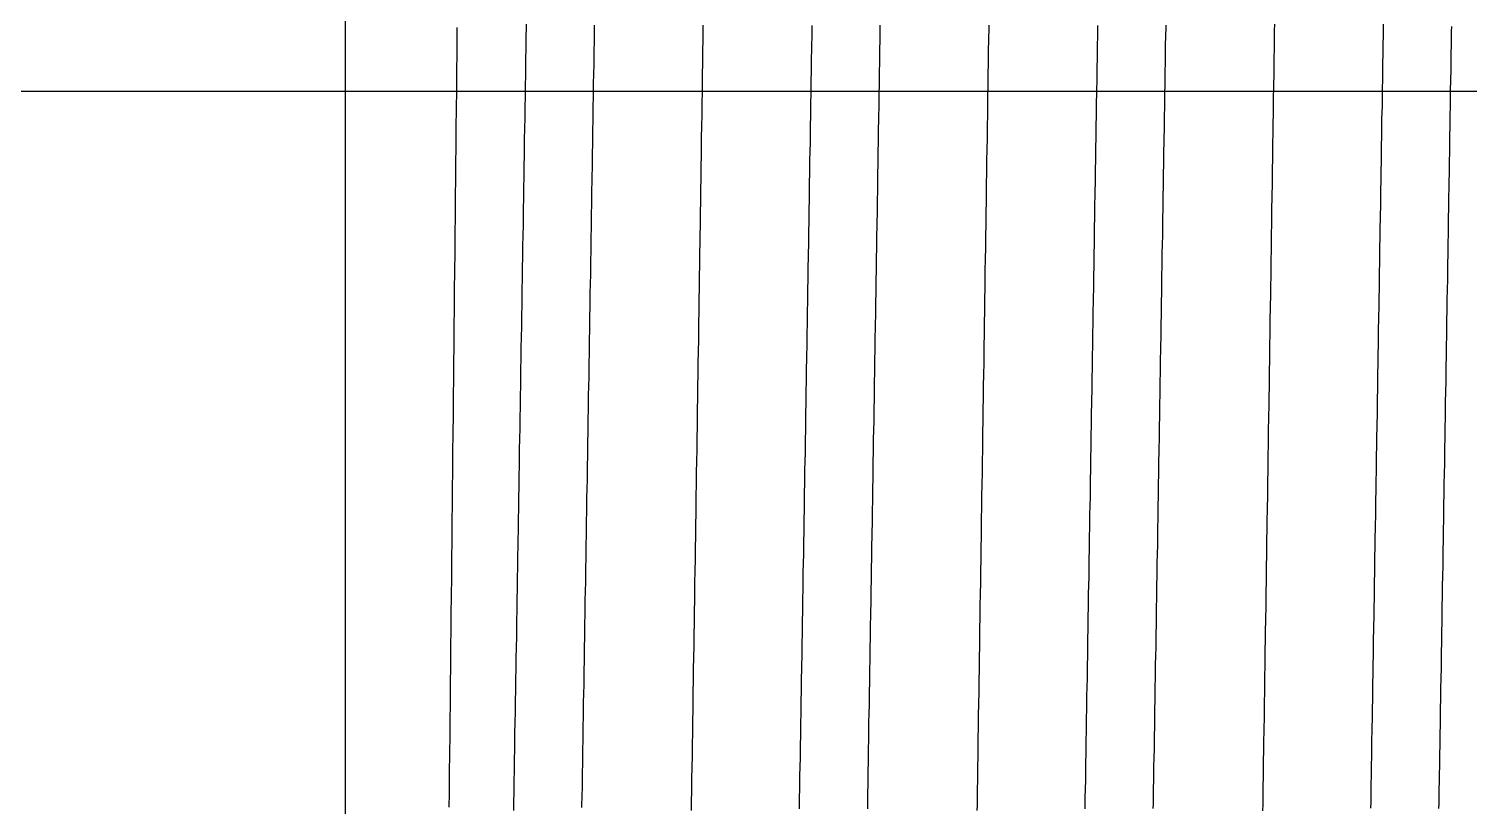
# Model space of a CAD drawing. Header units: millimetres. Extents: x 0 to 3800, y -67 to 2530.
# Drawn here: x 2222.29 to 2230.05, y 1461.16 to 1465.35 of the extents above; entities that cross this region are included whole.
import ezdxf
from ezdxf.lldxf.tags import DXFTag

# ---------------------------------------------------------------- set-up
doc = ezdxf.new("R2010")
doc.units = ezdxf.units.MM
doc.layers.add('내부선 및 부속', color=4, linetype='Continuous')
doc.layers.add('중심선', color=1, linetype='DASHED')
tags = doc.linetypes.add('DASHDOT', pattern=[70, 31, -13, 13, -13]).pattern_tags.tags
tags[10:11] = [DXFTag(74, 4), DXFTag(75, 0), DXFTag(340, '0'), DXFTag(46, 0.0), DXFTag(50, 0.0), DXFTag(44, 0.0), DXFTag(45, 0.0)]
tags[8:9] = [DXFTag(74, 4), DXFTag(75, 0), DXFTag(340, '0'), DXFTag(46, 0.0), DXFTag(50, 0.0), DXFTag(44, 0.0), DXFTag(45, 0.0)]
tags[6:7] = [DXFTag(74, 4), DXFTag(75, 0), DXFTag(340, '0'), DXFTag(46, 0.0), DXFTag(50, 0.0), DXFTag(44, 0.0), DXFTag(45, 0.0)]
tags[4:5] = [DXFTag(74, 4), DXFTag(75, 0), DXFTag(340, '0'), DXFTag(46, 0.0), DXFTag(50, 0.0), DXFTag(44, 0.0), DXFTag(45, 0.0)]
tags = doc.linetypes.add('DASHED', pattern=[25.72, 12.86, -12.86]).pattern_tags.tags
tags[6:7] = [DXFTag(74, 4), DXFTag(75, 0), DXFTag(340, '0'), DXFTag(46, 0.0), DXFTag(50, 0.0), DXFTag(44, 0.0), DXFTag(45, 0.0)]
tags[4:5] = [DXFTag(74, 4), DXFTag(75, 0), DXFTag(340, '0'), DXFTag(46, 0.0), DXFTag(50, 0.0), DXFTag(44, 0.0), DXFTag(45, 0.0)]

msp = doc.modelspace()

# ---------------------------------------------------------------- linework, layer by layer
at = {"layer": '내부선 및 부속', "linetype": 'Continuous'}
msp.add_line((2223.9926, 1480.41), (2223.9926, 1449.6136), dxfattribs=at)
at = {"layer": '내부선 및 부속', "linetype": 'Continuous', "flags": 128}
for points in [[(2224.9006, 1461.1358), (2224.9016, 1461.1648), (2224.9016, 1461.1938), (2224.9026, 1461.2228), (2224.9026, 1461.2508), (2224.9036, 1461.2798), (2224.9036, 1461.3088), (2224.9046, 1461.3378), (2224.9046, 1461.3668), (2224.9056, 1461.3958), (2224.9056, 1461.3958), (2224.9056, 1461.4238), (2224.9066, 1461.4528), (2224.9066, 1461.4818), (2224.9076, 1461.5108), (2224.9076, 1461.5398), (2224.9076, 1461.5688), (2224.9086, 1461.5968), (2224.9086, 1461.6258), (2224.9096, 1461.6548), (2224.9096, 1461.6838), (2224.9106, 1461.7128), (2224.9106, 1461.7418), (2224.9116, 1461.7708), (2224.9116, 1461.7988), (2224.9126, 1461.8278), (2224.9126, 1461.8568), (2224.9136, 1461.8858), (2224.9136, 1461.9148), (2224.9146, 1461.9438), (2224.9146, 1461.9718), (2224.9156, 1462.0008), (2224.9156, 1462.0298), (2224.9166, 1462.0588), (2224.9166, 1462.0878), (2224.9166, 1462.1168), (2224.9176, 1462.1448), (2224.9176, 1462.1738), (2224.9186, 1462.2028), (2224.9186, 1462.2318), (2224.9196, 1462.2608), (2224.9196, 1462.2898), (2224.9206, 1462.3178), (2224.9206, 1462.3468), (2224.9216, 1462.3758), (2224.9216, 1462.4048), (2224.9226, 1462.4338), (2224.9226, 1462.4628), (2224.9236, 1462.4908), (2224.9236, 1462.5198), (2224.9246, 1462.5488), (2224.9246, 1462.5778), (2224.9246, 1462.6068), (2224.9256, 1462.6358), (2224.9256, 1462.6648), (2224.9266, 1462.6928), (2224.9266, 1462.7218), (2224.9276, 1462.7508), (2224.9276, 1462.7798), (2224.9286, 1462.8088), (2224.9286, 1462.8378), (2224.9296, 1462.8658), (2224.9296, 1462.8948), (2224.9306, 1462.9238), (2224.9306, 1462.9528), (2224.9316, 1462.9818), (2224.9316, 1463.0108), (2224.9326, 1463.0388), (2224.9326, 1463.0678), (2224.9326, 1463.0968), (2224.9336, 1463.1258), (2224.9336, 1463.1548), (2224.9346, 1463.1838), (2224.9346, 1463.2118), (2224.9356, 1463.2408), (2224.9356, 1463.2698), (2224.9366, 1463.2988), (2224.9366, 1463.3278), (2224.9376, 1463.3568), (2224.9376, 1463.3848), (2224.9386, 1463.4138), (2224.9386, 1463.4428), (2224.9396, 1463.4718), (2224.9396, 1463.5008), (2224.9396, 1463.5298), (2224.9406, 1463.5588), (2224.9406, 1463.5868), (2224.9416, 1463.6158), (2224.9416, 1463.6448), (2224.9426, 1463.6738), (2224.9426, 1463.7028), (2224.9436, 1463.7318), (2224.9436, 1463.7598), (2224.9446, 1463.7888), (2224.9446, 1463.8178), (2224.9456, 1463.8468), (2224.9456, 1463.8758), (2224.9456, 1463.9048), (2224.9466, 1463.9328), (2224.9466, 1463.9618), (2224.9476, 1463.9908), (2224.9476, 1464.0198), (2224.9486, 1464.0488), (2224.9486, 1464.0778), (2224.9496, 1464.1058), (2224.9496, 1464.1348), (2224.9506, 1464.1638), (2224.9506, 1464.1928), (2224.9516, 1464.2218), (2224.9516, 1464.2508), (2224.9526, 1464.2788), (2224.9526, 1464.2788), (2224.9526, 1464.3078), (2224.9526, 1464.3368), (2224.9536, 1464.3658), (2224.9536, 1464.3948), (2224.9546, 1464.4238), (2224.9546, 1464.4518), (2224.9556, 1464.4808), (2224.9556, 1464.5098), (2224.9566, 1464.5388), (2224.9566, 1464.5678), (2224.9576, 1464.5968), (2224.9576, 1464.6258), (2224.9586, 1464.6538), (2224.9586, 1464.6828), (2224.9586, 1464.7118), (2224.9596, 1464.7408), (2224.9596, 1464.7698), (2224.9606, 1464.7988), (2224.9606, 1464.8268), (2224.9616, 1464.8558), (2224.9616, 1464.8848), (2224.9626, 1464.9138), (2224.9626, 1464.9428), (2224.9636, 1464.9718), (2224.9636, 1464.9998), (2224.9646, 1465.0288), (2224.9646, 1465.0578), (2224.9656, 1465.0868), (2224.9656, 1465.1158), (2224.9656, 1465.1448), (2224.9666, 1465.1728), (2224.9666, 1465.2018), (2224.9676, 1465.2308), (2224.9676, 1465.2598), (2224.9686, 1465.2888), (2224.9686, 1465.3178), (2224.9696, 1465.3458), (2224.9696, 1465.3748)], [(2225.2686, 1461.1518), (2225.2686, 1461.1768), (2225.2696, 1461.2018), (2225.2696, 1461.2268), (2225.2706, 1461.2518), (2225.2706, 1461.2768), (2225.2706, 1461.3018), (2225.2716, 1461.3268), (2225.2716, 1461.3518), (2225.2726, 1461.3778), (2225.2726, 1461.4028), (2225.2726, 1461.4278), (2225.2736, 1461.4528), (2225.2736, 1461.4778), (2225.2746, 1461.5028), (2225.2746, 1461.5278), (2225.2756, 1461.5528), (2225.2756, 1461.5778), (2225.2756, 1461.6038), (2225.2766, 1461.6288), (2225.2766, 1461.6538), (2225.2776, 1461.6788), (2225.2776, 1461.7038), (2225.2776, 1461.7288), (2225.2786, 1461.7538), (2225.2786, 1461.7788), (2225.2796, 1461.8038), (2225.2796, 1461.8298), (2225.2796, 1461.8548), (2225.2806, 1461.8798), (2225.2806, 1461.9048), (2225.2816, 1461.9298), (2225.2816, 1461.9548), (2225.2826, 1461.9798), (2225.2826, 1462.0048), (2225.2826, 1462.0298), (2225.2836, 1462.0558), (2225.2836, 1462.0808), (2225.2846, 1462.1058), (2225.2846, 1462.1308), (2225.2846, 1462.1558), (2225.2856, 1462.1808), (2225.2856, 1462.2058), (2225.2866, 1462.2308), (2225.2866, 1462.2558), (2225.2866, 1462.2818), (2225.2876, 1462.3068), (2225.2876, 1462.3068), (2225.2876, 1462.3318), (2225.2886, 1462.3568), (2225.2886, 1462.3818), (2225.2896, 1462.4068), (2225.2896, 1462.4318), (2225.2896, 1462.4568), (2225.2906, 1462.4828), (2225.2906, 1462.5078), (2225.2916, 1462.5328), (2225.2916, 1462.5578), (2225.2916, 1462.5828), (2225.2926, 1462.6078), (2225.2926, 1462.6328), (2225.2936, 1462.6578), (2225.2936, 1462.6828), (2225.2936, 1462.7088), (2225.2946, 1462.7338), (2225.2946, 1462.7588), (2225.2956, 1462.7838), (2225.2956, 1462.8088), (2225.2956, 1462.8338), (2225.2966, 1462.8588), (2225.2966, 1462.8838), (2225.2976, 1462.9088), (2225.2976, 1462.9348), (2225.2976, 1462.9598), (2225.2986, 1462.9848), (2225.2986, 1463.0098), (2225.2996, 1463.0348), (2225.2996, 1463.0598), (2225.3006, 1463.0848), (2225.3006, 1463.1098), (2225.3006, 1463.1348), (2225.3016, 1463.1608), (2225.3016, 1463.1858), (2225.3026, 1463.2108), (2225.3026, 1463.2358), (2225.3026, 1463.2608), (2225.3036, 1463.2858), (2225.3036, 1463.3108), (2225.3046, 1463.3358), (2225.3046, 1463.3608), (2225.3046, 1463.3868), (2225.3056, 1463.4118), (2225.3056, 1463.4368), (2225.3066, 1463.4618), (2225.3066, 1463.4868), (2225.3066, 1463.5118), (2225.3076, 1463.5368), (2225.3076, 1463.5618), (2225.3086, 1463.5868), (2225.3086, 1463.6128), (2225.3086, 1463.6378), (2225.3096, 1463.6628), (2225.3096, 1463.6878), (2225.3106, 1463.7128), (2225.3106, 1463.7378), (2225.3106, 1463.7628), (2225.3116, 1463.7878), (2225.3116, 1463.8128), (2225.3126, 1463.8388), (2225.3126, 1463.8638), (2225.3136, 1463.8888), (2225.3136, 1463.9138), (2225.3136, 1463.9388), (2225.3146, 1463.9638), (2225.3146, 1463.9888), (2225.3156, 1464.0138), (2225.3156, 1464.0388), (2225.3156, 1464.0648), (2225.3166, 1464.0898), (2225.3166, 1464.1148), (2225.3176, 1464.1398), (2225.3176, 1464.1648), (2225.3176, 1464.1898), (2225.3186, 1464.2148), (2225.3186, 1464.2398), (2225.3196, 1464.2658), (2225.3196, 1464.2908), (2225.3196, 1464.3158), (2225.3206, 1464.3408), (2225.3206, 1464.3658), (2225.3216, 1464.3908), (2225.3216, 1464.4158), (2225.3216, 1464.4408), (2225.3226, 1464.4658), (2225.3226, 1464.4918), (2225.3236, 1464.5168), (2225.3236, 1464.5418), (2225.3236, 1464.5668), (2225.3246, 1464.5918), (2225.3246, 1464.6168), (2225.3256, 1464.6418), (2225.3256, 1464.6668), (2225.3256, 1464.6918), (2225.3266, 1464.7178), (2225.3266, 1464.7428), (2225.3276, 1464.7678), (2225.3276, 1464.7928), (2225.3276, 1464.8178), (2225.3276, 1464.8178), (2225.3286, 1464.8428), (2225.3286, 1464.8678), (2225.3296, 1464.8928), (2225.3296, 1464.9178), (2225.3296, 1464.9438), (2225.3306, 1464.9688), (2225.3306, 1464.9938), (2225.3316, 1465.0188), (2225.3316, 1465.0438), (2225.3316, 1465.0688), (2225.3326, 1465.0938), (2225.3326, 1465.1188), (2225.3336, 1465.1438), (2225.3336, 1465.1698), (2225.3346, 1465.1948), (2225.3346, 1465.2198), (2225.3346, 1465.2448), (2225.3356, 1465.2698), (2225.3356, 1465.2948), (2225.3366, 1465.3198), (2225.3366, 1465.3448), (2225.3366, 1465.3698)], [(2225.8586, 1461.1358), (2225.8596, 1461.1668), (2225.8596, 1461.1978), (2225.8606, 1461.2288), (2225.8606, 1461.2598), (2225.8616, 1461.2918), (2225.8616, 1461.3228), (2225.8626, 1461.3538), (2225.8626, 1461.3848), (2225.8636, 1461.4158), (2225.8636, 1461.4468), (2225.8646, 1461.4778), (2225.8646, 1461.5088), (2225.8656, 1461.5408), (2225.8656, 1461.5718), (2225.8666, 1461.6028), (2225.8666, 1461.6338), (2225.8676, 1461.6648), (2225.8676, 1461.6958), (2225.8686, 1461.7268), (2225.8686, 1461.7588), (2225.8686, 1461.7898), (2225.8696, 1461.8208), (2225.8696, 1461.8518), (2225.8706, 1461.8828), (2225.8706, 1461.9138), (2225.8716, 1461.9448), (2225.8716, 1461.9768), (2225.8726, 1462.0078), (2225.8726, 1462.0388), (2225.8736, 1462.0698), (2225.8736, 1462.1008), (2225.8746, 1462.1318), (2225.8746, 1462.1628), (2225.8756, 1462.1938), (2225.8756, 1462.2258), (2225.8766, 1462.2568), (2225.8766, 1462.2878), (2225.8766, 1462.3188), (2225.8776, 1462.3498), (2225.8776, 1462.3808), (2225.8786, 1462.4118), (2225.8786, 1462.4438), (2225.8796, 1462.4748), (2225.8796, 1462.5058), (2225.8806, 1462.5368), (2225.8806, 1462.5678), (2225.8816, 1462.5988), (2225.8816, 1462.6298), (2225.8826, 1462.6608), (2225.8826, 1462.6928), (2225.8836, 1462.7238), (2225.8836, 1462.7548), (2225.8846, 1462.7858), (2225.8846, 1462.8168), (2225.8846, 1462.8478), (2225.8856, 1462.8788), (2225.8856, 1462.9108), (2225.8866, 1462.9418), (2225.8866, 1462.9728), (2225.8876, 1463.0038), (2225.8876, 1463.0348), (2225.8886, 1463.0658), (2225.8886, 1463.0968), (2225.8896, 1463.1278), (2225.8896, 1463.1598), (2225.8906, 1463.1908), (2225.8906, 1463.2218), (2225.8916, 1463.2528), (2225.8916, 1463.2838), (2225.8916, 1463.3148), (2225.8926, 1463.3458), (2225.8926, 1463.3778), (2225.8936, 1463.4088), (2225.8936, 1463.4398), (2225.8946, 1463.4708), (2225.8946, 1463.5018), (2225.8956, 1463.5328), (2225.8956, 1463.5638), (2225.8966, 1463.5948), (2225.8966, 1463.6268), (2225.8976, 1463.6578), (2225.8976, 1463.6888), (2225.8986, 1463.7198), (2225.8986, 1463.7508), (2225.8986, 1463.7818), (2225.8996, 1463.8128), (2225.8996, 1463.8448), (2225.9006, 1463.8758), (2225.9006, 1463.9068), (2225.9016, 1463.9378), (2225.9016, 1463.9688), (2225.9026, 1463.9998), (2225.9026, 1464.0308), (2225.9036, 1464.0618), (2225.9036, 1464.0938), (2225.9046, 1464.1248), (2225.9046, 1464.1558), (2225.9046, 1464.1558), (2225.9056, 1464.1868), (2225.9056, 1464.2178), (2225.9056, 1464.2488), (2225.9066, 1464.2798), (2225.9066, 1464.3118), (2225.9076, 1464.3428), (2225.9076, 1464.3738), (2225.9086, 1464.4048), (2225.9086, 1464.4358), (2225.9096, 1464.4668), (2225.9096, 1464.4978), (2225.9106, 1464.5288), (2225.9106, 1464.5608), (2225.9116, 1464.5918), (2225.9116, 1464.6228), (2225.9126, 1464.6538), (2225.9126, 1464.6848), (2225.9126, 1464.7158), (2225.9136, 1464.7468), (2225.9136, 1464.7788), (2225.9146, 1464.8098), (2225.9146, 1464.8408), (2225.9156, 1464.8718), (2225.9156, 1464.9028), (2225.9166, 1464.9338), (2225.9166, 1464.9648), (2225.9176, 1464.9958), (2225.9176, 1465.0278), (2225.9186, 1465.0588), (2225.9186, 1465.0898), (2225.9186, 1465.1208), (2225.9196, 1465.1518), (2225.9196, 1465.1828), (2225.9206, 1465.2138), (2225.9206, 1465.2458), (2225.9216, 1465.2768), (2225.9216, 1465.3078), (2225.9226, 1465.3388), (2225.9226, 1465.3698)], [(2226.4406, 1461.1448), (2226.4416, 1461.1688), (2226.4416, 1461.1928), (2226.4416, 1461.2168), (2226.4426, 1461.2408), (2226.4426, 1461.2648), (2226.4436, 1461.2878), (2226.4436, 1461.3118), (2226.4436, 1461.3358), (2226.4446, 1461.3598), (2226.4446, 1461.3838), (2226.4456, 1461.4078), (2226.4456, 1461.4318), (2226.4456, 1461.4558), (2226.4466, 1461.4788), (2226.4466, 1461.5028), (2226.4476, 1461.5268), (2226.4476, 1461.5508), (2226.4476, 1461.5748), (2226.4486, 1461.5988), (2226.4486, 1461.6228), (2226.4496, 1461.6458), (2226.4496, 1461.6698), (2226.4496, 1461.6938), (2226.4496, 1461.6938), (2226.4506, 1461.7178), (2226.4506, 1461.7418), (2226.4516, 1461.7658), (2226.4516, 1461.7898), (2226.4516, 1461.8128), (2226.4526, 1461.8368), (2226.4526, 1461.8608), (2226.4536, 1461.8848), (2226.4536, 1461.9088), (2226.4536, 1461.9328), (2226.4546, 1461.9568), (2226.4546, 1461.9808), (2226.4546, 1462.0038), (2226.4556, 1462.0278), (2226.4556, 1462.0518), (2226.4566, 1462.0758), (2226.4566, 1462.0998), (2226.4566, 1462.1238), (2226.4576, 1462.1478), (2226.4576, 1462.1708), (2226.4586, 1462.1948), (2226.4586, 1462.2188), (2226.4586, 1462.2428), (2226.4596, 1462.2668), (2226.4596, 1462.2908), (2226.4606, 1462.3148), (2226.4606, 1462.3378), (2226.4606, 1462.3618), (2226.4616, 1462.3858), (2226.4616, 1462.4098), (2226.4616, 1462.4338), (2226.4626, 1462.4578), (2226.4626, 1462.4818), (2226.4636, 1462.5058), (2226.4636, 1462.5288), (2226.4636, 1462.5528), (2226.4646, 1462.5768), (2226.4646, 1462.6008), (2226.4656, 1462.6248), (2226.4656, 1462.6488), (2226.4656, 1462.6728), (2226.4666, 1462.6958), (2226.4666, 1462.7198), (2226.4676, 1462.7438), (2226.4676, 1462.7678), (2226.4676, 1462.7918), (2226.4686, 1462.8158), (2226.4686, 1462.8398), (2226.4686, 1462.8638), (2226.4696, 1462.8868), (2226.4696, 1462.9108), (2226.4706, 1462.9348), (2226.4706, 1462.9588), (2226.4706, 1462.9828), (2226.4716, 1463.0068), (2226.4716, 1463.0308), (2226.4726, 1463.0538), (2226.4726, 1463.0778), (2226.4726, 1463.1018), (2226.4736, 1463.1258), (2226.4736, 1463.1498), (2226.4746, 1463.1738), (2226.4746, 1463.1978), (2226.4746, 1463.2208), (2226.4756, 1463.2448), (2226.4756, 1463.2688), (2226.4756, 1463.2928), (2226.4766, 1463.3168), (2226.4766, 1463.3408), (2226.4776, 1463.3648), (2226.4776, 1463.3888), (2226.4776, 1463.4118), (2226.4786, 1463.4358), (2226.4786, 1463.4598), (2226.4796, 1463.4838), (2226.4796, 1463.5078), (2226.4796, 1463.5318), (2226.4806, 1463.5558), (2226.4806, 1463.5788), (2226.4806, 1463.6028), (2226.4816, 1463.6268), (2226.4816, 1463.6508), (2226.4826, 1463.6748), (2226.4826, 1463.6988), (2226.4826, 1463.7228), (2226.4836, 1463.7468), (2226.4836, 1463.7698), (2226.4846, 1463.7938), (2226.4846, 1463.8178), (2226.4846, 1463.8418), (2226.4856, 1463.8658), (2226.4856, 1463.8898), (2226.4856, 1463.9138), (2226.4866, 1463.9368), (2226.4866, 1463.9608), (2226.4876, 1463.9848), (2226.4876, 1464.0088), (2226.4876, 1464.0328), (2226.4886, 1464.0568), (2226.4886, 1464.0808), (2226.4886, 1464.0808), (2226.4896, 1464.1038), (2226.4896, 1464.1278), (2226.4896, 1464.1518), (2226.4906, 1464.1758), (2226.4906, 1464.1998), (2226.4906, 1464.2238), (2226.4916, 1464.2478), (2226.4916, 1464.2718), (2226.4926, 1464.2948), (2226.4926, 1464.3188), (2226.4926, 1464.3428), (2226.4936, 1464.3668), (2226.4936, 1464.3908), (2226.4946, 1464.4148), (2226.4946, 1464.4388), (2226.4946, 1464.4618), (2226.4956, 1464.4858), (2226.4956, 1464.5098), (2226.4956, 1464.5338), (2226.4966, 1464.5578), (2226.4966, 1464.5818), (2226.4976, 1464.6058), (2226.4976, 1464.6298), (2226.4976, 1464.6528), (2226.4986, 1464.6768), (2226.4986, 1464.7008), (2226.4996, 1464.7248), (2226.4996, 1464.7488), (2226.4996, 1464.7728), (2226.5006, 1464.7968), (2226.5006, 1464.8198), (2226.5006, 1464.8438), (2226.5016, 1464.8678), (2226.5016, 1464.8918), (2226.5026, 1464.9158), (2226.5026, 1464.9398), (2226.5026, 1464.9638), (2226.5036, 1464.9868), (2226.5036, 1465.0108), (2226.5036, 1465.0348), (2226.5046, 1465.0588), (2226.5046, 1465.0828), (2226.5056, 1465.1068), (2226.5056, 1465.1308), (2226.5056, 1465.1548), (2226.5066, 1465.1778), (2226.5066, 1465.2018), (2226.5076, 1465.2258), (2226.5076, 1465.2498), (2226.5076, 1465.2738), (2226.5086, 1465.2978), (2226.5086, 1465.3218), (2226.5086, 1465.3448), (2226.5096, 1465.3688)], [(2226.8086, 1461.1458), (2226.8086, 1461.1698), (2226.8086, 1461.1938), (2226.8096, 1461.2178), (2226.8096, 1461.2418), (2226.8106, 1461.2658), (2226.8106, 1461.2898), (2226.8106, 1461.3138), (2226.8116, 1461.3368), (2226.8116, 1461.3608), (2226.8126, 1461.3848), (2226.8126, 1461.4088), (2226.8126, 1461.4328), (2226.8136, 1461.4568), (2226.8136, 1461.4808), (2226.8146, 1461.5038), (2226.8146, 1461.5278), (2226.8146, 1461.5518), (2226.8156, 1461.5758), (2226.8156, 1461.5998), (2226.8156, 1461.6238), (2226.8166, 1461.6478), (2226.8166, 1461.6718), (2226.8166, 1461.6718), (2226.8176, 1461.6948), (2226.8176, 1461.7188), (2226.8176, 1461.7428), (2226.8186, 1461.7668), (2226.8186, 1461.7908), (2226.8196, 1461.8148), (2226.8196, 1461.8388), (2226.8196, 1461.8618), (2226.8206, 1461.8858), (2226.8206, 1461.9098), (2226.8216, 1461.9338), (2226.8216, 1461.9578), (2226.8216, 1461.9818), (2226.8226, 1462.0058), (2226.8226, 1462.0288), (2226.8236, 1462.0528), (2226.8236, 1462.0768), (2226.8236, 1462.1008), (2226.8246, 1462.1248), (2226.8246, 1462.1488), (2226.8256, 1462.1728), (2226.8256, 1462.1968), (2226.8256, 1462.2198), (2226.8266, 1462.2438), (2226.8266, 1462.2678), (2226.8266, 1462.2918), (2226.8276, 1462.3158), (2226.8276, 1462.3398), (2226.8286, 1462.3638), (2226.8286, 1462.3868), (2226.8286, 1462.4108), (2226.8296, 1462.4348), (2226.8296, 1462.4588), (2226.8306, 1462.4828), (2226.8306, 1462.5068), (2226.8306, 1462.5308), (2226.8316, 1462.5548), (2226.8316, 1462.5778), (2226.8326, 1462.6018), (2226.8326, 1462.6258), (2226.8326, 1462.6498), (2226.8336, 1462.6738), (2226.8336, 1462.6978), (2226.8336, 1462.7218), (2226.8346, 1462.7448), (2226.8346, 1462.7688), (2226.8356, 1462.7928), (2226.8356, 1462.8168), (2226.8356, 1462.8408), (2226.8366, 1462.8648), (2226.8366, 1462.8888), (2226.8376, 1462.9118), (2226.8376, 1462.9358), (2226.8376, 1462.9598), (2226.8386, 1462.9838), (2226.8386, 1463.0078), (2226.8386, 1463.0318), (2226.8396, 1463.0558), (2226.8396, 1463.0798), (2226.8406, 1463.1028), (2226.8406, 1463.1268), (2226.8406, 1463.1508), (2226.8416, 1463.1748), (2226.8416, 1463.1988), (2226.8426, 1463.2228), (2226.8426, 1463.2468), (2226.8426, 1463.2698), (2226.8436, 1463.2938), (2226.8436, 1463.3178), (2226.8446, 1463.3418), (2226.8446, 1463.3658), (2226.8446, 1463.3898), (2226.8456, 1463.4138), (2226.8456, 1463.4378), (2226.8456, 1463.4608), (2226.8466, 1463.4848), (2226.8466, 1463.5088), (2226.8476, 1463.5328), (2226.8476, 1463.5568), (2226.8476, 1463.5808), (2226.8486, 1463.6048), (2226.8486, 1463.6278), (2226.8496, 1463.6518), (2226.8496, 1463.6758), (2226.8496, 1463.6998), (2226.8506, 1463.7238), (2226.8506, 1463.7478), (2226.8506, 1463.7718), (2226.8516, 1463.7948), (2226.8516, 1463.8188), (2226.8526, 1463.8428), (2226.8526, 1463.8668), (2226.8526, 1463.8908), (2226.8536, 1463.9148), (2226.8536, 1463.9388), (2226.8546, 1463.9628), (2226.8546, 1463.9858), (2226.8546, 1464.0098), (2226.8556, 1464.0338), (2226.8556, 1464.0578), (2226.8556, 1464.0578), (2226.8556, 1464.0818), (2226.8566, 1464.1058), (2226.8566, 1464.1298), (2226.8576, 1464.1528), (2226.8576, 1464.1768), (2226.8576, 1464.2008), (2226.8586, 1464.2248), (2226.8586, 1464.2488), (2226.8596, 1464.2728), (2226.8596, 1464.2968), (2226.8596, 1464.3208), (2226.8606, 1464.3438), (2226.8606, 1464.3678), (2226.8606, 1464.3918), (2226.8616, 1464.4158), (2226.8616, 1464.4398), (2226.8626, 1464.4638), (2226.8626, 1464.4878), (2226.8626, 1464.5108), (2226.8636, 1464.5348), (2226.8636, 1464.5588), (2226.8636, 1464.5828), (2226.8646, 1464.6068), (2226.8646, 1464.6308), (2226.8656, 1464.6548), (2226.8656, 1464.6788), (2226.8656, 1464.7018), (2226.8666, 1464.7258), (2226.8666, 1464.7498), (2226.8676, 1464.7738), (2226.8676, 1464.7978), (2226.8676, 1464.8218), (2226.8686, 1464.8458), (2226.8686, 1464.8688), (2226.8686, 1464.8928), (2226.8696, 1464.9168), (2226.8696, 1464.9408), (2226.8706, 1464.9648), (2226.8706, 1464.9888), (2226.8706, 1465.0128), (2226.8716, 1465.0358), (2226.8716, 1465.0598), (2226.8726, 1465.0838), (2226.8726, 1465.1078), (2226.8726, 1465.1318), (2226.8736, 1465.1558), (2226.8736, 1465.1798), (2226.8736, 1465.2038), (2226.8746, 1465.2268), (2226.8746, 1465.2508), (2226.8756, 1465.2748), (2226.8756, 1465.2988), (2226.8756, 1465.3228), (2226.8766, 1465.3468), (2226.8766, 1465.3708)], [(2227.3986, 1461.1358), (2227.3996, 1461.1668), (2227.3996, 1461.1978), (2227.4006, 1461.2288), (2227.4006, 1461.2598), (2227.4016, 1461.2918), (2227.4016, 1461.3228), (2227.4026, 1461.3538), (2227.4026, 1461.3848), (2227.4036, 1461.4158), (2227.4036, 1461.4468), (2227.4046, 1461.4778), (2227.4046, 1461.5088), (2227.4046, 1461.5408), (2227.4056, 1461.5718), (2227.4056, 1461.6028), (2227.4066, 1461.6338), (2227.4066, 1461.6648), (2227.4076, 1461.6958), (2227.4076, 1461.7268), (2227.4086, 1461.7588), (2227.4086, 1461.7898), (2227.4096, 1461.8208), (2227.4096, 1461.8518), (2227.4106, 1461.8828), (2227.4106, 1461.9138), (2227.4116, 1461.9448), (2227.4116, 1461.9768), (2227.4126, 1462.0078), (2227.4126, 1462.0388), (2227.4136, 1462.0698), (2227.4136, 1462.1008), (2227.4136, 1462.1318), (2227.4146, 1462.1628), (2227.4146, 1462.1938), (2227.4156, 1462.2258), (2227.4156, 1462.2568), (2227.4166, 1462.2878), (2227.4166, 1462.3188), (2227.4176, 1462.3498), (2227.4176, 1462.3808), (2227.4186, 1462.4118), (2227.4186, 1462.4438), (2227.4196, 1462.4748), (2227.4196, 1462.5058), (2227.4206, 1462.5368), (2227.4206, 1462.5678), (2227.4216, 1462.5988), (2227.4216, 1462.6298), (2227.4216, 1462.6608), (2227.4226, 1462.6928), (2227.4226, 1462.7238), (2227.4236, 1462.7548), (2227.4236, 1462.7858), (2227.4246, 1462.8168), (2227.4246, 1462.8478), (2227.4256, 1462.8788), (2227.4256, 1462.9108), (2227.4266, 1462.9418), (2227.4266, 1462.9728), (2227.4276, 1463.0038), (2227.4276, 1463.0348), (2227.4286, 1463.0658), (2227.4286, 1463.0968), (2227.4296, 1463.1278), (2227.4296, 1463.1598), (2227.4296, 1463.1908), (2227.4306, 1463.2218), (2227.4306, 1463.2528), (2227.4316, 1463.2838), (2227.4316, 1463.3148), (2227.4326, 1463.3458), (2227.4326, 1463.3778), (2227.4336, 1463.4088), (2227.4336, 1463.4398), (2227.4346, 1463.4708), (2227.4346, 1463.5018), (2227.4356, 1463.5328), (2227.4356, 1463.5638), (2227.4366, 1463.5948), (2227.4366, 1463.6268), (2227.4366, 1463.6578), (2227.4376, 1463.6888), (2227.4376, 1463.7198), (2227.4386, 1463.7508), (2227.4386, 1463.7818), (2227.4396, 1463.8128), (2227.4396, 1463.8448), (2227.4406, 1463.8758), (2227.4406, 1463.9068), (2227.4416, 1463.9378), (2227.4416, 1463.9688), (2227.4426, 1463.9998), (2227.4426, 1464.0308), (2227.4426, 1464.0618), (2227.4436, 1464.0938), (2227.4436, 1464.1248), (2227.4446, 1464.1558), (2227.4446, 1464.1558), (2227.4446, 1464.1868), (2227.4456, 1464.2178), (2227.4456, 1464.2488), (2227.4466, 1464.2798), (2227.4466, 1464.3118), (2227.4476, 1464.3428), (2227.4476, 1464.3738), (2227.4486, 1464.4048), (2227.4486, 1464.4358), (2227.4496, 1464.4668), (2227.4496, 1464.4978), (2227.4496, 1464.5288), (2227.4506, 1464.5608), (2227.4506, 1464.5918), (2227.4516, 1464.6228), (2227.4516, 1464.6538), (2227.4526, 1464.6848), (2227.4526, 1464.7158), (2227.4536, 1464.7468), (2227.4536, 1464.7788), (2227.4546, 1464.8098), (2227.4546, 1464.8408), (2227.4556, 1464.8718), (2227.4556, 1464.9028), (2227.4566, 1464.9338), (2227.4566, 1464.9648), (2227.4566, 1464.9958), (2227.4576, 1465.0278), (2227.4576, 1465.0588), (2227.4586, 1465.0898), (2227.4586, 1465.1208), (2227.4596, 1465.1518), (2227.4596, 1465.1828), (2227.4606, 1465.2138), (2227.4606, 1465.2458), (2227.4616, 1465.2768), (2227.4616, 1465.3078), (2227.4626, 1465.3388), (2227.4626, 1465.3698)], [(2227.9806, 1461.1448), (2227.9816, 1461.1688), (2227.9816, 1461.1928), (2227.9816, 1461.2168), (2227.9826, 1461.2408), (2227.9826, 1461.2648), (2227.9836, 1461.2878), (2227.9836, 1461.3118), (2227.9836, 1461.3358), (2227.9846, 1461.3598), (2227.9846, 1461.3838), (2227.9846, 1461.4078), (2227.9856, 1461.4318), (2227.9856, 1461.4558), (2227.9866, 1461.4788), (2227.9866, 1461.5028), (2227.9866, 1461.5268), (2227.9876, 1461.5508), (2227.9876, 1461.5748), (2227.9886, 1461.5988), (2227.9886, 1461.6228), (2227.9886, 1461.6458), (2227.9896, 1461.6698), (2227.9896, 1461.6938), (2227.9896, 1461.6938), (2227.9906, 1461.7178), (2227.9906, 1461.7418), (2227.9906, 1461.7658), (2227.9916, 1461.7898), (2227.9916, 1461.8128), (2227.9926, 1461.8368), (2227.9926, 1461.8608), (2227.9926, 1461.8848), (2227.9936, 1461.9088), (2227.9936, 1461.9328), (2227.9946, 1461.9568), (2227.9946, 1461.9808), (2227.9946, 1462.0038), (2227.9956, 1462.0278), (2227.9956, 1462.0518), (2227.9956, 1462.0758), (2227.9966, 1462.0998), (2227.9966, 1462.1238), (2227.9976, 1462.1478), (2227.9976, 1462.1708), (2227.9976, 1462.1948), (2227.9986, 1462.2188), (2227.9986, 1462.2428), (2227.9996, 1462.2668), (2227.9996, 1462.2908), (2227.9996, 1462.3148), (2228.0006, 1462.3378), (2228.0006, 1462.3618), (2228.0016, 1462.3858), (2228.0016, 1462.4098), (2228.0016, 1462.4338), (2228.0026, 1462.4578), (2228.0026, 1462.4818), (2228.0026, 1462.5058), (2228.0036, 1462.5288), (2228.0036, 1462.5528), (2228.0046, 1462.5768), (2228.0046, 1462.6008), (2228.0046, 1462.6248), (2228.0056, 1462.6488), (2228.0056, 1462.6728), (2228.0066, 1462.6958), (2228.0066, 1462.7198), (2228.0066, 1462.7438), (2228.0076, 1462.7678), (2228.0076, 1462.7918), (2228.0086, 1462.8158), (2228.0086, 1462.8398), (2228.0086, 1462.8638), (2228.0096, 1462.8868), (2228.0096, 1462.9108), (2228.0096, 1462.9348), (2228.0106, 1462.9588), (2228.0106, 1462.9828), (2228.0116, 1463.0068), (2228.0116, 1463.0308), (2228.0116, 1463.0538), (2228.0126, 1463.0778), (2228.0126, 1463.1018), (2228.0136, 1463.1258), (2228.0136, 1463.1498), (2228.0136, 1463.1738), (2228.0146, 1463.1978), (2228.0146, 1463.2208), (2228.0146, 1463.2448), (2228.0156, 1463.2688), (2228.0156, 1463.2928), (2228.0166, 1463.3168), (2228.0166, 1463.3408), (2228.0166, 1463.3648), (2228.0176, 1463.3888), (2228.0176, 1463.4118), (2228.0186, 1463.4358), (2228.0186, 1463.4598), (2228.0186, 1463.4838), (2228.0196, 1463.5078), (2228.0196, 1463.5318), (2228.0206, 1463.5558), (2228.0206, 1463.5788), (2228.0206, 1463.6028), (2228.0216, 1463.6268), (2228.0216, 1463.6508), (2228.0216, 1463.6748), (2228.0226, 1463.6988), (2228.0226, 1463.7228), (2228.0236, 1463.7468), (2228.0236, 1463.7698), (2228.0236, 1463.7938), (2228.0246, 1463.8178), (2228.0246, 1463.8418), (2228.0256, 1463.8658), (2228.0256, 1463.8898), (2228.0256, 1463.9138), (2228.0266, 1463.9368), (2228.0266, 1463.9608), (2228.0266, 1463.9848), (2228.0276, 1464.0088), (2228.0276, 1464.0328), (2228.0286, 1464.0568), (2228.0286, 1464.0808), (2228.0286, 1464.0808), (2228.0286, 1464.1038), (2228.0296, 1464.1278), (2228.0296, 1464.1518), (2228.0306, 1464.1758), (2228.0306, 1464.1998), (2228.0306, 1464.2238), (2228.0316, 1464.2478), (2228.0316, 1464.2718), (2228.0316, 1464.2948), (2228.0326, 1464.3188), (2228.0326, 1464.3428), (2228.0336, 1464.3668), (2228.0336, 1464.3908), (2228.0336, 1464.4148), (2228.0346, 1464.4388), (2228.0346, 1464.4618), (2228.0346, 1464.4858), (2228.0356, 1464.5098), (2228.0356, 1464.5338), (2228.0366, 1464.5578), (2228.0366, 1464.5818), (2228.0366, 1464.6058), (2228.0376, 1464.6298), (2228.0376, 1464.6528), (2228.0386, 1464.6768), (2228.0386, 1464.7008), (2228.0386, 1464.7248), (2228.0396, 1464.7488), (2228.0396, 1464.7728), (2228.0396, 1464.7968), (2228.0406, 1464.8198), (2228.0406, 1464.8438), (2228.0416, 1464.8678), (2228.0416, 1464.8918), (2228.0416, 1464.9158), (2228.0426, 1464.9398), (2228.0426, 1464.9638), (2228.0436, 1464.9868), (2228.0436, 1465.0108), (2228.0436, 1465.0348), (2228.0446, 1465.0588), (2228.0446, 1465.0828), (2228.0446, 1465.1068), (2228.0456, 1465.1308), (2228.0456, 1465.1548), (2228.0466, 1465.1778), (2228.0466, 1465.2018), (2228.0466, 1465.2258), (2228.0476, 1465.2498), (2228.0476, 1465.2738), (2228.0486, 1465.2978), (2228.0486, 1465.3218), (2228.0486, 1465.3448), (2228.0496, 1465.3688)], [(2228.3476, 1461.1468), (2228.3486, 1461.1698), (2228.3486, 1461.1938), (2228.3496, 1461.2178), (2228.3496, 1461.2418), (2228.3496, 1461.2658), (2228.3506, 1461.2898), (2228.3506, 1461.3138), (2228.3516, 1461.3368), (2228.3516, 1461.3608), (2228.3516, 1461.3848), (2228.3526, 1461.4088), (2228.3526, 1461.4328), (2228.3536, 1461.4568), (2228.3536, 1461.4808), (2228.3536, 1461.5038), (2228.3546, 1461.5278), (2228.3546, 1461.5518), (2228.3556, 1461.5758), (2228.3556, 1461.5998), (2228.3556, 1461.6238), (2228.3566, 1461.6478), (2228.3566, 1461.6718), (2228.3566, 1461.6718), (2228.3566, 1461.6948), (2228.3576, 1461.7188), (2228.3576, 1461.7428), (2228.3586, 1461.7668), (2228.3586, 1461.7908), (2228.3586, 1461.8148), (2228.3596, 1461.8388), (2228.3596, 1461.8618), (2228.3606, 1461.8858), (2228.3606, 1461.9098), (2228.3606, 1461.9338), (2228.3616, 1461.9578), (2228.3616, 1461.9818), (2228.3626, 1462.0058), (2228.3626, 1462.0298), (2228.3626, 1462.0528), (2228.3636, 1462.0768), (2228.3636, 1462.1008), (2228.3646, 1462.1248), (2228.3646, 1462.1488), (2228.3646, 1462.1728), (2228.3656, 1462.1968), (2228.3656, 1462.2198), (2228.3656, 1462.2438), (2228.3666, 1462.2678), (2228.3666, 1462.2918), (2228.3676, 1462.3158), (2228.3676, 1462.3398), (2228.3676, 1462.3638), (2228.3686, 1462.3868), (2228.3686, 1462.4108), (2228.3696, 1462.4348), (2228.3696, 1462.4588), (2228.3696, 1462.4828), (2228.3706, 1462.5068), (2228.3706, 1462.5308), (2228.3716, 1462.5548), (2228.3716, 1462.5778), (2228.3716, 1462.6018), (2228.3726, 1462.6258), (2228.3726, 1462.6498), (2228.3726, 1462.6738), (2228.3736, 1462.6978), (2228.3736, 1462.7218), (2228.3746, 1462.7448), (2228.3746, 1462.7688), (2228.3746, 1462.7928), (2228.3756, 1462.8168), (2228.3756, 1462.8408), (2228.3766, 1462.8648), (2228.3766, 1462.8888), (2228.3766, 1462.9128), (2228.3776, 1462.9358), (2228.3776, 1462.9598), (2228.3786, 1462.9838), (2228.3786, 1463.0078), (2228.3786, 1463.0318), (2228.3796, 1463.0558), (2228.3796, 1463.0798), (2228.3796, 1463.1028), (2228.3806, 1463.1268), (2228.3806, 1463.1508), (2228.3816, 1463.1748), (2228.3816, 1463.1988), (2228.3816, 1463.2228), (2228.3826, 1463.2468), (2228.3826, 1463.2698), (2228.3836, 1463.2938), (2228.3836, 1463.3178), (2228.3836, 1463.3418), (2228.3846, 1463.3658), (2228.3846, 1463.3898), (2228.3846, 1463.4138), (2228.3856, 1463.4378), (2228.3856, 1463.4608), (2228.3866, 1463.4848), (2228.3866, 1463.5088), (2228.3866, 1463.5328), (2228.3876, 1463.5568), (2228.3876, 1463.5808), (2228.3886, 1463.6048), (2228.3886, 1463.6278), (2228.3886, 1463.6518), (2228.3896, 1463.6758), (2228.3896, 1463.6998), (2228.3896, 1463.7238), (2228.3906, 1463.7478), (2228.3906, 1463.7718), (2228.3916, 1463.7958), (2228.3916, 1463.8188), (2228.3916, 1463.8428), (2228.3926, 1463.8668), (2228.3926, 1463.8908), (2228.3936, 1463.9148), (2228.3936, 1463.9388), (2228.3936, 1463.9628), (2228.3946, 1463.9858), (2228.3946, 1464.0098), (2228.3946, 1464.0338), (2228.3956, 1464.0578), (2228.3956, 1464.0578), (2228.3956, 1464.0818), (2228.3966, 1464.1058), (2228.3966, 1464.1298), (2228.3966, 1464.1528), (2228.3976, 1464.1768), (2228.3976, 1464.2008), (2228.3986, 1464.2248), (2228.3986, 1464.2488), (2228.3986, 1464.2728), (2228.3996, 1464.2968), (2228.3996, 1464.3208), (2228.3996, 1464.3438), (2228.4006, 1464.3678), (2228.4006, 1464.3918), (2228.4016, 1464.4158), (2228.4016, 1464.4398), (2228.4016, 1464.4638), (2228.4026, 1464.4878), (2228.4026, 1464.5108), (2228.4036, 1464.5348), (2228.4036, 1464.5588), (2228.4036, 1464.5828), (2228.4046, 1464.6068), (2228.4046, 1464.6308), (2228.4046, 1464.6548), (2228.4056, 1464.6788), (2228.4056, 1464.7018), (2228.4066, 1464.7258), (2228.4066, 1464.7498), (2228.4066, 1464.7738), (2228.4076, 1464.7978), (2228.4076, 1464.8218), (2228.4086, 1464.8458), (2228.4086, 1464.8688), (2228.4086, 1464.8928), (2228.4096, 1464.9168), (2228.4096, 1464.9408), (2228.4096, 1464.9648), (2228.4106, 1464.9888), (2228.4106, 1465.0128), (2228.4116, 1465.0358), (2228.4116, 1465.0598), (2228.4116, 1465.0838), (2228.4126, 1465.1078), (2228.4126, 1465.1318), (2228.4136, 1465.1558), (2228.4136, 1465.1798), (2228.4136, 1465.2038), (2228.4146, 1465.2268), (2228.4146, 1465.2508), (2228.4146, 1465.2748), (2228.4156, 1465.2988), (2228.4156, 1465.3228), (2228.4166, 1465.3468), (2228.4166, 1465.3708)], [(2228.9386, 1461.1338), (2228.9396, 1461.1698), (2228.9396, 1461.2048), (2228.9406, 1461.2398), (2228.9406, 1461.2748), (2228.9416, 1461.3098), (2228.9416, 1461.3448), (2228.9426, 1461.3798), (2228.9426, 1461.4148), (2228.9436, 1461.4498), (2228.9436, 1461.4848), (2228.9446, 1461.5198), (2228.9456, 1461.5548), (2228.9456, 1461.5898), (2228.9466, 1461.6248), (2228.9466, 1461.6598), (2228.9476, 1461.6948), (2228.9476, 1461.7298), (2228.9486, 1461.7648), (2228.9486, 1461.7998), (2228.9496, 1461.8348), (2228.9496, 1461.8698), (2228.9506, 1461.9048), (2228.9506, 1461.9398), (2228.9516, 1461.9758), (2228.9516, 1462.0108), (2228.9526, 1462.0458), (2228.9536, 1462.0808), (2228.9536, 1462.1158), (2228.9546, 1462.1508), (2228.9546, 1462.1858), (2228.9556, 1462.2208), (2228.9556, 1462.2558), (2228.9566, 1462.2908), (2228.9566, 1462.3258), (2228.9576, 1462.3608), (2228.9576, 1462.3958), (2228.9586, 1462.4308), (2228.9586, 1462.4658), (2228.9596, 1462.5008), (2228.9596, 1462.5358), (2228.9606, 1462.5708), (2228.9606, 1462.6058), (2228.9606, 1462.6058), (2228.9616, 1462.6408), (2228.9626, 1462.6758), (2228.9626, 1462.7108), (2228.9636, 1462.7458), (2228.9636, 1462.7818), (2228.9646, 1462.8168), (2228.9646, 1462.8518), (2228.9656, 1462.8868), (2228.9656, 1462.9218), (2228.9666, 1462.9568), (2228.9666, 1462.9918), (2228.9676, 1463.0268), (2228.9676, 1463.0618), (2228.9686, 1463.0968), (2228.9686, 1463.1318), (2228.9696, 1463.1668), (2228.9696, 1463.2018), (2228.9706, 1463.2368), (2228.9706, 1463.2718), (2228.9716, 1463.3068), (2228.9726, 1463.3418), (2228.9726, 1463.3768), (2228.9736, 1463.4118), (2228.9736, 1463.4468), (2228.9746, 1463.4818), (2228.9746, 1463.5168), (2228.9756, 1463.5518), (2228.9756, 1463.5878), (2228.9766, 1463.6228), (2228.9766, 1463.6578), (2228.9776, 1463.6928), (2228.9776, 1463.7278), (2228.9786, 1463.7628), (2228.9786, 1463.7978), (2228.9796, 1463.8328), (2228.9796, 1463.8678), (2228.9806, 1463.9028), (2228.9806, 1463.9378), (2228.9816, 1463.9728), (2228.9826, 1464.0078), (2228.9826, 1464.0428), (2228.9836, 1464.0778), (2228.9836, 1464.1128), (2228.9846, 1464.1478), (2228.9846, 1464.1828), (2228.9856, 1464.2178), (2228.9856, 1464.2528), (2228.9866, 1464.2878), (2228.9866, 1464.3228), (2228.9876, 1464.3578), (2228.9876, 1464.3938), (2228.9886, 1464.4288), (2228.9886, 1464.4638), (2228.9896, 1464.4988), (2228.9896, 1464.5338), (2228.9906, 1464.5688), (2228.9906, 1464.6038), (2228.9916, 1464.6388), (2228.9916, 1464.6738), (2228.9926, 1464.7088), (2228.9926, 1464.7438), (2228.9936, 1464.7788), (2228.9946, 1464.8138), (2228.9946, 1464.8488), (2228.9956, 1464.8838), (2228.9956, 1464.9188), (2228.9966, 1464.9538), (2228.9966, 1464.9888), (2228.9976, 1465.0238), (2228.9976, 1465.0588), (2228.9986, 1465.0938), (2228.9986, 1465.1288), (2228.9996, 1465.1638), (2228.9996, 1465.1998), (2229.0006, 1465.2348), (2229.0006, 1465.2698), (2229.0016, 1465.3048), (2229.0016, 1465.3398), (2229.0026, 1465.3748)], [(2229.5206, 1461.1488), (2229.5216, 1461.1828), (2229.5216, 1461.2168), (2229.5226, 1461.2508), (2229.5226, 1461.2848), (2229.5236, 1461.3188), (2229.5236, 1461.3528), (2229.5246, 1461.3868), (2229.5256, 1461.4218), (2229.5256, 1461.4558), (2229.5266, 1461.4898), (2229.5266, 1461.5238), (2229.5276, 1461.5578), (2229.5276, 1461.5918), (2229.5286, 1461.6258), (2229.5286, 1461.6598), (2229.5296, 1461.6938), (2229.5306, 1461.7278), (2229.5306, 1461.7618), (2229.5316, 1461.7968), (2229.5316, 1461.8308), (2229.5326, 1461.8648), (2229.5326, 1461.8988), (2229.5336, 1461.9328), (2229.5346, 1461.9668), (2229.5346, 1462.0008), (2229.5356, 1462.0348), (2229.5356, 1462.0688), (2229.5366, 1462.1028), (2229.5366, 1462.1378), (2229.5376, 1462.1718), (2229.5376, 1462.2058), (2229.5386, 1462.2398), (2229.5396, 1462.2738), (2229.5396, 1462.3078), (2229.5406, 1462.3418), (2229.5406, 1462.3758), (2229.5416, 1462.4098), (2229.5416, 1462.4438), (2229.5426, 1462.4778), (2229.5426, 1462.5128), (2229.5436, 1462.5468), (2229.5446, 1462.5808), (2229.5446, 1462.6148), (2229.5456, 1462.6488), (2229.5456, 1462.6828), (2229.5466, 1462.7168), (2229.5466, 1462.7508), (2229.5476, 1462.7848), (2229.5476, 1462.8188), (2229.5486, 1462.8528), (2229.5496, 1462.8878), (2229.5496, 1462.9218), (2229.5506, 1462.9558), (2229.5506, 1462.9898), (2229.5516, 1463.0238), (2229.5516, 1463.0578), (2229.5526, 1463.0918), (2229.5526, 1463.1258), (2229.5536, 1463.1598), (2229.5546, 1463.1938), (2229.5546, 1463.2288), (2229.5556, 1463.2628), (2229.5556, 1463.2968), (2229.5566, 1463.3308), (2229.5566, 1463.3648), (2229.5576, 1463.3988), (2229.5576, 1463.3988), (2229.5576, 1463.4328), (2229.5586, 1463.4668), (2229.5586, 1463.5008), (2229.5596, 1463.5348), (2229.5606, 1463.5688), (2229.5606, 1463.6038), (2229.5616, 1463.6378), (2229.5616, 1463.6718), (2229.5626, 1463.7058), (2229.5626, 1463.7398), (2229.5636, 1463.7738), (2229.5636, 1463.8078), (2229.5646, 1463.8418), (2229.5656, 1463.8758), (2229.5656, 1463.9098), (2229.5666, 1463.9438), (2229.5666, 1463.9788), (2229.5676, 1464.0128), (2229.5676, 1464.0468), (2229.5686, 1464.0808), (2229.5686, 1464.1148), (2229.5696, 1464.1488), (2229.5696, 1464.1828), (2229.5706, 1464.2168), (2229.5716, 1464.2508), (2229.5716, 1464.2848), (2229.5726, 1464.3188), (2229.5726, 1464.3538), (2229.5736, 1464.3878), (2229.5736, 1464.4218), (2229.5746, 1464.4558), (2229.5746, 1464.4898), (2229.5756, 1464.5238), (2229.5756, 1464.5578), (2229.5766, 1464.5918), (2229.5776, 1464.6258), (2229.5776, 1464.6598), (2229.5786, 1464.6948), (2229.5786, 1464.7288), (2229.5796, 1464.7628), (2229.5796, 1464.7968), (2229.5806, 1464.8308), (2229.5806, 1464.8648), (2229.5816, 1464.8988), (2229.5826, 1464.9328), (2229.5826, 1464.9668), (2229.5836, 1465.0008), (2229.5836, 1465.0348), (2229.5846, 1465.0698), (2229.5846, 1465.1038), (2229.5856, 1465.1378), (2229.5856, 1465.1718), (2229.5866, 1465.2058), (2229.5866, 1465.2398), (2229.5876, 1465.2738), (2229.5886, 1465.3078), (2229.5886, 1465.3418), (2229.5896, 1465.3758)], [(2229.8876, 1461.1478), (2229.8886, 1461.1748), (2229.8886, 1461.2028), (2229.8896, 1461.2298), (2229.8896, 1461.2578), (2229.8906, 1461.2848), (2229.8906, 1461.3128), (2229.8906, 1461.3398), (2229.8916, 1461.3678), (2229.8916, 1461.3958), (2229.8926, 1461.4228), (2229.8926, 1461.4508), (2229.8936, 1461.4778), (2229.8936, 1461.5058), (2229.8946, 1461.5328), (2229.8946, 1461.5608), (2229.8956, 1461.5878), (2229.8956, 1461.6158), (2229.8956, 1461.6438), (2229.8966, 1461.6708), (2229.8966, 1461.6988), (2229.8976, 1461.7258), (2229.8976, 1461.7538), (2229.8986, 1461.7808), (2229.8986, 1461.8088), (2229.8996, 1461.8358), (2229.8996, 1461.8638), (2229.9006, 1461.8918), (2229.9006, 1461.9188), (2229.9006, 1461.9468), (2229.9016, 1461.9738), (2229.9016, 1462.0018), (2229.9026, 1462.0288), (2229.9026, 1462.0568), (2229.9036, 1462.0838), (2229.9036, 1462.1118), (2229.9046, 1462.1398), (2229.9046, 1462.1668), (2229.9056, 1462.1948), (2229.9056, 1462.2218), (2229.9056, 1462.2498), (2229.9066, 1462.2768), (2229.9066, 1462.3048), (2229.9076, 1462.3318), (2229.9076, 1462.3598), (2229.9086, 1462.3878), (2229.9086, 1462.4148), (2229.9096, 1462.4428), (2229.9096, 1462.4698), (2229.9096, 1462.4978), (2229.9106, 1462.5248), (2229.9106, 1462.5528), (2229.9116, 1462.5798), (2229.9116, 1462.6078), (2229.9126, 1462.6358), (2229.9126, 1462.6628), (2229.9136, 1462.6908), (2229.9136, 1462.7178), (2229.9136, 1462.7458), (2229.9146, 1462.7728), (2229.9146, 1462.8008), (2229.9156, 1462.8278), (2229.9156, 1462.8558), (2229.9166, 1462.8838), (2229.9166, 1462.9108), (2229.9176, 1462.9388), (2229.9176, 1462.9658), (2229.9186, 1462.9938), (2229.9186, 1463.0208), (2229.9186, 1463.0488), (2229.9196, 1463.0758), (2229.9196, 1463.1038), (2229.9206, 1463.1318), (2229.9206, 1463.1588), (2229.9216, 1463.1868), (2229.9216, 1463.2138), (2229.9226, 1463.2418), (2229.9226, 1463.2688), (2229.9226, 1463.2968), (2229.9236, 1463.3238), (2229.9236, 1463.3518), (2229.9246, 1463.3798), (2229.9246, 1463.4068), (2229.9256, 1463.4348), (2229.9256, 1463.4618), (2229.9266, 1463.4898), (2229.9266, 1463.5168), (2229.9266, 1463.5168), (2229.9266, 1463.5448), (2229.9276, 1463.5718), (2229.9276, 1463.5998), (2229.9286, 1463.6278), (2229.9286, 1463.6548), (2229.9296, 1463.6828), (2229.9296, 1463.7098), (2229.9306, 1463.7378), (2229.9306, 1463.7648), (2229.9306, 1463.7928), (2229.9316, 1463.8198), (2229.9316, 1463.8478), (2229.9326, 1463.8758), (2229.9326, 1463.9028), (2229.9336, 1463.9308), (2229.9336, 1463.9578), (2229.9346, 1463.9858), (2229.9346, 1464.0128), (2229.9346, 1464.0408), (2229.9356, 1464.0678), (2229.9356, 1464.0958), (2229.9366, 1464.1238), (2229.9366, 1464.1508), (2229.9376, 1464.1788), (2229.9376, 1464.2058), (2229.9386, 1464.2338), (2229.9386, 1464.2608), (2229.9386, 1464.2888), (2229.9396, 1464.3158), (2229.9396, 1464.3438), (2229.9406, 1464.3718), (2229.9406, 1464.3988), (2229.9416, 1464.4268), (2229.9416, 1464.4538), (2229.9426, 1464.4818), (2229.9426, 1464.5088), (2229.9426, 1464.5368), (2229.9436, 1464.5638), (2229.9436, 1464.5918), (2229.9446, 1464.6198), (2229.9446, 1464.6468), (2229.9456, 1464.6748), (2229.9456, 1464.7018), (2229.9466, 1464.7298), (2229.9466, 1464.7568), (2229.9466, 1464.7848), (2229.9476, 1464.8118), (2229.9476, 1464.8398), (2229.9486, 1464.8678), (2229.9486, 1464.8948), (2229.9496, 1464.9228), (2229.9496, 1464.9498), (2229.9496, 1464.9778), (2229.9506, 1465.0048), (2229.9506, 1465.0328), (2229.9516, 1465.0598), (2229.9516, 1465.0878), (2229.9526, 1465.1158), (2229.9526, 1465.1428), (2229.9536, 1465.1708), (2229.9536, 1465.1978), (2229.9536, 1465.2258), (2229.9546, 1465.2528), (2229.9546, 1465.2808), (2229.9556, 1465.3078), (2229.9556, 1465.3358), (2229.9566, 1465.3638)], [(2224.5946, 1465.3578), (2224.5946, 1465.3328), (2224.5946, 1465.3078), (2224.5946, 1465.2828), (2224.5936, 1465.2578), (2224.5936, 1465.2328), (2224.5936, 1465.2078), (2224.5936, 1465.1828), (2224.5926, 1465.1578), (2224.5926, 1465.1328), (2224.5926, 1465.1078), (2224.5926, 1465.0828), (2224.5916, 1465.0578), (2224.5916, 1465.0328), (2224.5916, 1465.0068), (2224.5916, 1464.9818), (2224.5906, 1464.9568), (2224.5906, 1464.9318), (2224.5906, 1464.9068), (2224.5906, 1464.8818), (2224.5896, 1464.8568), (2224.5896, 1464.8318), (2224.5896, 1464.8068), (2224.5896, 1464.7818), (2224.5886, 1464.7568), (2224.5886, 1464.7318), (2224.5886, 1464.7068), (2224.5886, 1464.6818), (2224.5876, 1464.6568), (2224.5876, 1464.6318), (2224.5876, 1464.6068), (2224.5866, 1464.5818), (2224.5866, 1464.5568), (2224.5866, 1464.5318), (2224.5866, 1464.5068), (2224.5856, 1464.4818), (2224.5856, 1464.4568), (2224.5856, 1464.4318), (2224.5856, 1464.4068), (2224.5846, 1464.3818), (2224.5846, 1464.3568), (2224.5846, 1464.3318), (2224.5846, 1464.3068), (2224.5836, 1464.2818), (2224.5836, 1464.2568), (2224.5836, 1464.2318), (2224.5836, 1464.2068), (2224.5826, 1464.1818), (2224.5826, 1464.1568), (2224.5826, 1464.1318), (2224.5826, 1464.1068), (2224.5816, 1464.0818), (2224.5816, 1464.0568), (2224.5816, 1464.0318), (2224.5816, 1464.0068), (2224.5806, 1463.9818), (2224.5806, 1463.9568), (2224.5806, 1463.9318), (2224.5806, 1463.9068), (2224.5796, 1463.8818), (2224.5796, 1463.8568), (2224.5796, 1463.8318), (2224.5796, 1463.8068), (2224.5786, 1463.7818), (2224.5786, 1463.7568), (2224.5786, 1463.7568), (2224.5786, 1463.7318), (2224.5786, 1463.7068), (2224.5776, 1463.6818), (2224.5776, 1463.6568), (2224.5776, 1463.6318), (2224.5776, 1463.6058), (2224.5766, 1463.5808), (2224.5766, 1463.5558), (2224.5766, 1463.5308), (2224.5756, 1463.5058), (2224.5756, 1463.4808), (2224.5756, 1463.4558), (2224.5756, 1463.4308), (2224.5746, 1463.4058), (2224.5746, 1463.3808), (2224.5746, 1463.3558), (2224.5746, 1463.3308), (2224.5736, 1463.3058), (2224.5736, 1463.2808), (2224.5736, 1463.2558), (2224.5736, 1463.2308), (2224.5726, 1463.2058), (2224.5726, 1463.1808), (2224.5726, 1463.1558), (2224.5726, 1463.1308), (2224.5716, 1463.1058), (2224.5716, 1463.0808), (2224.5716, 1463.0558), (2224.5716, 1463.0308), (2224.5706, 1463.0058), (2224.5706, 1462.9808), (2224.5706, 1462.9558), (2224.5706, 1462.9308), (2224.5696, 1462.9058), (2224.5696, 1462.8808), (2224.5696, 1462.8558), (2224.5696, 1462.8308), (2224.5686, 1462.8058), (2224.5686, 1462.7808), (2224.5686, 1462.7558), (2224.5676, 1462.7308), (2224.5676, 1462.7058), (2224.5676, 1462.6808), (2224.5676, 1462.6558), (2224.5666, 1462.6308), (2224.5666, 1462.6058), (2224.5666, 1462.5808), (2224.5666, 1462.5558), (2224.5656, 1462.5308), (2224.5656, 1462.5058), (2224.5656, 1462.4808), (2224.5656, 1462.4558), (2224.5646, 1462.4308), (2224.5646, 1462.4058), (2224.5646, 1462.3808), (2224.5646, 1462.3558), (2224.5636, 1462.3308), (2224.5636, 1462.3058), (2224.5636, 1462.2808), (2224.5636, 1462.2558), (2224.5626, 1462.2308), (2224.5626, 1462.2048), (2224.5626, 1462.1798), (2224.5626, 1462.1548), (2224.5616, 1462.1298), (2224.5616, 1462.1048), (2224.5616, 1462.0798), (2224.5606, 1462.0548), (2224.5606, 1462.0298), (2224.5606, 1462.0048), (2224.5606, 1461.9798), (2224.5596, 1461.9548), (2224.5596, 1461.9298), (2224.5596, 1461.9048), (2224.5596, 1461.8798), (2224.5586, 1461.8548), (2224.5586, 1461.8298), (2224.5586, 1461.8048), (2224.5586, 1461.7798), (2224.5576, 1461.7548), (2224.5576, 1461.7298), (2224.5576, 1461.7048), (2224.5576, 1461.6798), (2224.5566, 1461.6548), (2224.5566, 1461.6298), (2224.5566, 1461.6048), (2224.5556, 1461.5798), (2224.5556, 1461.5548), (2224.5556, 1461.5298), (2224.5556, 1461.5048), (2224.5546, 1461.4798), (2224.5546, 1461.4548), (2224.5546, 1461.4298), (2224.5546, 1461.4048), (2224.5536, 1461.3798), (2224.5536, 1461.3548), (2224.5536, 1461.3298), (2224.5536, 1461.3048), (2224.5526, 1461.2798), (2224.5526, 1461.2548), (2224.5526, 1461.2548), (2224.5526, 1461.2298), (2224.5526, 1461.2048), (2224.5516, 1461.1798), (2224.5516, 1461.1548)]]:
    msp.add_lwpolyline(points, dxfattribs=at)
at = {"layer": '중심선', "linetype": 'DASHDOT'}
msp.add_line((2387.3398, 1465.0118), (2214.5236, 1465.0118), dxfattribs=at)

doc.saveas('drawing.dxf')
